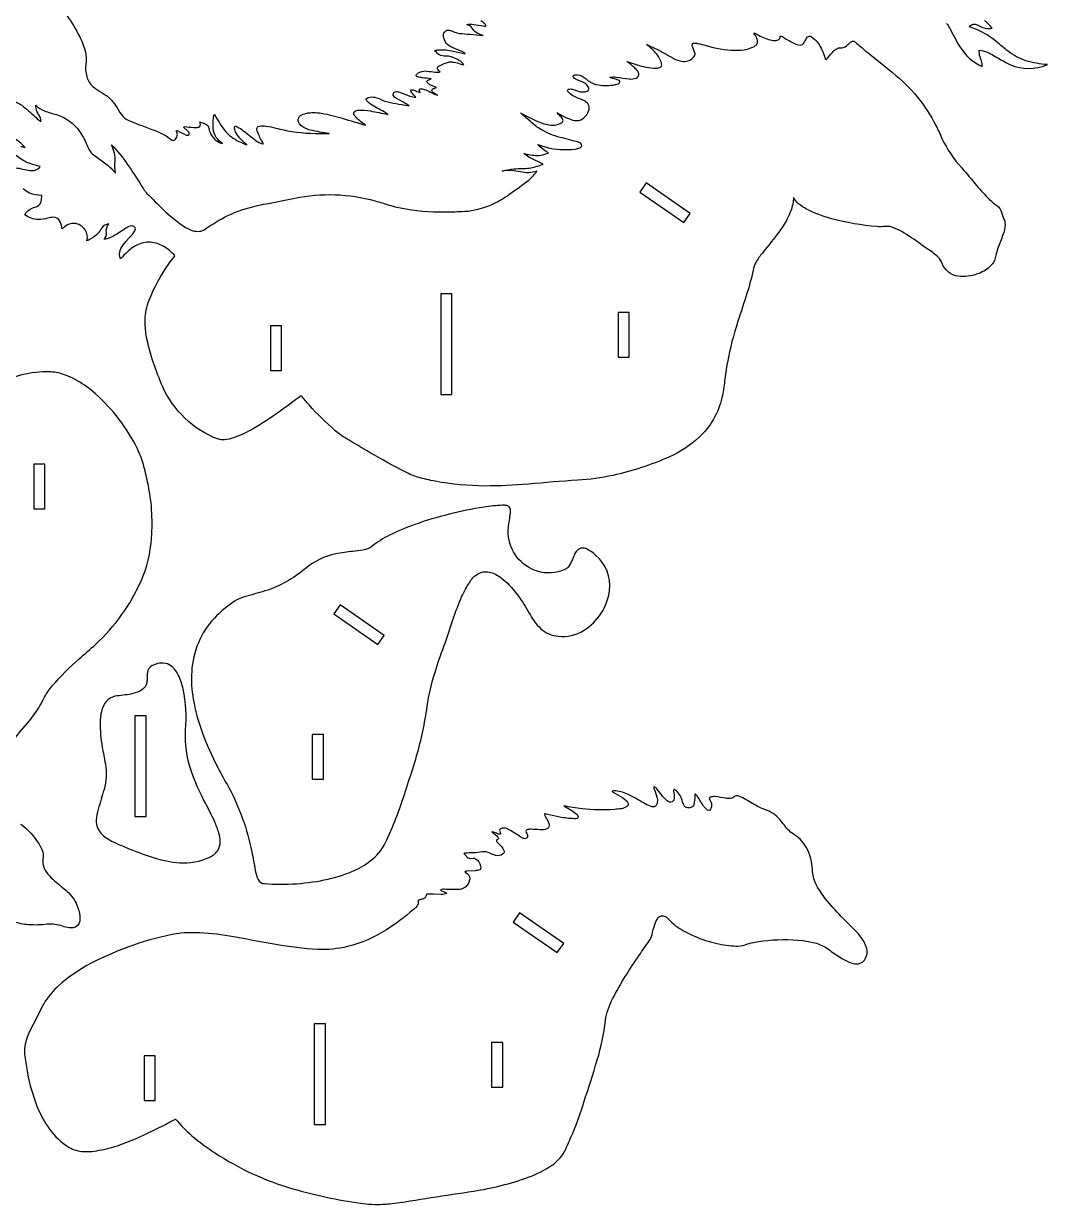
# Model space of a CAD drawing. Extents: x 24.3 to 75.7, y 10.9 to 63.7.
# Drawn here: x 52.75 to 75.68, y 12.77 to 39.21 of the extents above; entities that cross this region are included whole.
import ezdxf

# ---------------------------------------------------------------- set-up
doc = ezdxf.new("R2010")
doc.units = 0
doc.header["$MEASUREMENT"] = 0
doc.layers.get('0').update_dxf_attribs({"linetype": 'CONTINUOUS'})

msp = doc.modelspace()

# ---------------------------------------------------------------- linework, layer by layer
for points in [[(53.293, 39.916, -0.062914), (53.971, 38.976, -0.058332), (54.13, 38.569, -0.099164), (54.137, 38.277, 0.103533), (54.171, 37.984, 0.140257), (54.325, 37.778, 0.029737), (54.407, 37.72, -0.015987), (54.595, 37.6, -0.094122), (54.778, 37.416, -0.005943), (54.901, 37.222, 0.100119), (55.046, 37.067, 0.046237), (55.1, 37.038, 0.002267), (55.694, 36.812, -0.033131), (55.939, 36.695, -0.051798), (56.055, 36.608, 0.213799), (56.102, 36.594, 0.213799), (56.145, 36.619, 0.148099), (56.19, 36.72, 0.152188), (56.167, 36.795, -0.379491), (56.168, 36.812, -0.379491), (56.184, 36.812, 0.009174), (56.385, 36.714, 0.124278), (56.434, 36.709, 0.342933), (56.457, 36.744, 0.191868), (56.441, 36.787, 0.049565), (56.383, 36.838, -0.047162), (56.337, 36.882, -0.289028), (56.335, 36.892, -0.289028), (56.343, 36.898, -0.114654), (56.401, 36.901, 0.045265), (56.616, 36.884, 0.102969), (56.684, 36.899, 0.299152), (56.706, 36.947, 0.013671), (56.689, 37.007, -0.042839), (56.826, 36.955, -0.060695), (56.869, 36.924, -0.094654), (56.888, 36.893, -0.048836), (56.905, 36.815, 0.204812), (57.133, 36.546, 0.054021), (57.197, 36.524, -0.068101), (57.062, 36.659, -0.139774), (56.992, 36.859, -0.03706), (56.998, 37.093, -0.059924), (57.019, 37.181, 0.040194), (57.24, 36.831, 0.067194), (57.401, 36.671, 0.05731), (57.742, 36.493, -0.005062), (57.592, 36.644, -0.066935), (57.493, 36.785, -0.103195), (57.47, 36.889, -0.227352), (57.478, 36.907, -0.227352), (57.497, 36.911, -0.100671), (57.532, 36.899, -0.034787), (57.666, 36.811, -0.004583), (57.945, 36.594, 0.075387), (58.096, 36.516, 0.307112), (58.111, 36.518), (58.111, 36.526, 0.075082), (58.072, 36.601, -0.062919), (58.015, 36.716, -0.061802), (57.972, 36.835, -0.205085), (57.983, 36.887, -0.205085), (58.028, 36.915, -0.081533), (58.178, 36.915, -0.021859), (58.396, 36.869, 0.013631), (58.757, 36.792, 0.044111), (59.593, 36.75, -0.031786), (59.166, 36.826, -0.088971), (58.976, 36.909, -0.200095), (58.897, 37.033, -0.265759), (58.948, 37.15, -0.122597), (59.068, 37.199, -0.107484), (59.417, 37.201, -0.025718), (59.883, 37.089, 0.00258), (60.41, 36.933, -0.059496), (60.199, 37.103, -0.033599), (60.155, 37.158, -0.130212), (60.14, 37.213, -0.2852), (60.169, 37.251, -0.113283), (60.246, 37.271, -0.050689), (60.514, 37.253, -0.014936), (60.903, 37.174, 0.039854), (60.821, 37.231, -0.014219), (60.517, 37.408, -0.030611), (60.445, 37.463, -0.14706), (60.418, 37.509, -0.292606), (60.431, 37.534, -0.171869), (60.576, 37.565, -0.085554), (60.721, 37.521, 0.059713), (60.962, 37.443, 0.022334), (61.214, 37.398, -0.011017), (61.381, 37.369, 0.047823), (61.288, 37.428, -0.003144), (61.099, 37.534, -0.138174), (61.023, 37.607, -0.286144), (61.03, 37.654, -0.22972), (61.087, 37.686, -0.115476), (61.17, 37.674, -0.00288), (61.399, 37.584, 0.083657), (61.529, 37.559, -0.026016), (61.442, 37.66, -0.068845), (61.415, 37.706, -0.241278), (61.42, 37.722, -0.241278), (61.435, 37.727, -0.071332), (61.533, 37.702, 0.010022), (61.628, 37.664, -0.05982), (61.609, 37.714, -0.232117), (61.616, 37.741, -0.232117), (61.641, 37.752, -0.07067), (61.788, 37.709, -0.013422), (61.927, 37.643, 0.02514), (62.021, 37.603, -0.105502), (61.901, 37.684, -0.211263), (61.892, 37.716, -0.211263), (61.91, 37.745, -0.076334), (61.938, 37.759, 0.010483), (61.995, 37.778, -0.010249), (61.844, 37.84, -0.097064), (61.783, 37.888, -0.316137), (61.786, 37.926, -0.122688), (61.819, 37.953, -0.016417), (61.872, 37.976, -0.009987), (61.674, 37.997, -0.019581), (61.575, 38.015, -0.220645), (61.536, 38.043, -0.321581), (61.542, 38.069, -0.181691), (61.708, 38.147, -0.054661), (61.78, 38.147, 0.01004), (61.966, 38.122, 0.074015), (62.079, 38.128, -0.107867), (62.018, 38.189, -0.28628), (62.024, 38.239, -0.120918), (62.075, 38.273, -0.032746), (62.264, 38.346, -0.098557), (62.362, 38.349, -0.049338), (62.484, 38.321, 0.016745), (62.605, 38.286, 0.079377), (62.557, 38.342, 0.120699), (62.291, 38.472, 0.046), (62.162, 38.481, -0.177181), (62.026, 38.533, -0.030727), (61.958, 38.604, -0.06712), (62.039, 38.623, -0.06669), (62.367, 38.594, -0.0055), (62.634, 38.532, 0.17931), (62.617, 38.552, 0.055045), (62.56, 38.587), (62.312, 38.69, -0.30139), (62.153, 38.97, -0.228758), (62.205, 39.049, -0.228758), (62.299, 39.058, -0.04985), (62.366, 39.03, 0.05598), (62.505, 38.991, 0.019248), (62.746, 38.97, -0.005348), (63.039, 38.942, -0.079875), (62.879, 39.012, -0.10428), (62.795, 39.106, 0.147189), (62.671, 39.191, -0.057069), (62.833, 39.191, -0.017), (63.041, 39.158, 0.051443), (63.091, 39.155, 0.29632), (63.101, 39.163, 0.29632), (63.098, 39.174, 0.037765), (63.073, 39.203, 0.028005), (62.988, 39.275, -0.167583)], [(73.418, 39.215, -0.056901), (73.485, 39.114, 0.017157), (73.71, 38.701, 0.153707), (74.215, 38.251, 0.085267), (74.21, 38.335, 0.025165), (74.168, 38.463, -0.092548), (74.151, 38.612, -0.092089), (74.328, 38.57, -0.021183), (74.472, 38.496, 0.010579), (74.758, 38.332, 0.201652), (75.56, 38.25, 0.027257), (75.676, 38.291, -0.053648), (75.197, 38.379, -0.089483), (74.796, 38.589, -0.011446), (74.538, 38.804, 0.07039), (74.095, 39.075, 0.007774), (73.93, 39.14, -0.141841), (74.012, 39.196, -0.165205), (74.106, 39.183, 0.063243), (74.279, 39.107, 0.121413), (74.442, 39.107, 0.015461), (74.265, 39.28, 0.086539)], [(52.54, 37.473, -0.072777), (52.754, 37.341, -0.014963), (53.025, 37.104, 0.011762), (53.135, 37.01, 0.165033), (53.085, 37.163, -0.068673), (53.024, 37.313, -0.044798), (53.017, 37.38, 0.102017), (53.212, 37.256, 0.02851), (53.482, 37.171, -0.17229), (53.999, 36.795, -0.056944), (54.157, 36.509, 0.022461), (54.211, 36.384, 0.094004), (54.323, 36.261), (54.589, 36.069, -0.057629), (54.806, 35.857, -0.080316), (54.799, 36.135, 0.081203), (54.778, 36.305, 0.019326), (54.717, 36.492, -0.040654), (55.068, 36.062, -0.018943), (55.394, 35.564, 0.016204), (55.467, 35.456, 0.026025), (55.509, 35.407, 0.005679), (55.882, 35.037, 0.041082), (56.319, 34.679, 0.069521), (56.538, 34.572, 0.090339), (56.694, 34.558, 0.105534), (56.804, 34.602, -0.019667), (57.167, 34.833, -0.060024), (57.793, 35.085, -0.026905), (58.233, 35.183, 0.006897), (58.817, 35.299, -0.11844), (60.618, 35.241, -0.007857), (60.945, 35.141, 0.061216), (61.929, 34.995, 0.012749), (62.182, 34.992, 0.008183), (62.627, 35.006, 0.089349), (63.216, 35.152, 0.051451), (63.581, 35.356, 0.005475), (64.012, 35.667, 0.04622), (64.189, 35.834, 0.026546), (64.242, 35.904, -0.139855), (63.873, 35.888, 0.096416), (63.467, 35.906, -0.04939), (63.725, 35.957, -0.020222), (63.916, 35.961, 0.067294), (64.22, 36.007, 0.014775), (64.381, 36.061, 0.044262), (64.352, 36.079, 0.009951), (64.179, 36.155, -0.071687), (63.95, 36.303, 0.066244), (64.245, 36.255, 0.087475), (64.421, 36.284, 0.025118), (64.504, 36.318, -0.067804), (64.313, 36.446, -0.031887), (64.26, 36.501, 0.018933), (64.45, 36.44, 0.088966), (65.098, 36.398, 0.05601), (65.208, 36.428, 0.243836), (65.248, 36.474, 0.265565), (65.224, 36.523, 0.077449), (65.133, 36.566, -0.005664), (64.707, 36.676, -0.06967), (64.278, 36.872, -0.023673), (64.219, 36.916, -0.004557), (63.872, 37.213, 0.041915), (64.348, 36.984, 0.053765), (64.554, 36.936, 0.090465), (64.72, 36.954, 0.074054), (64.806, 36.997, 0.323072), (64.826, 37.053, 0.10732), (64.765, 37.139, -0.047667), (64.694, 37.217, 0.066227), (65.041, 37.05, 0.174071), (65.227, 37.054, 0.214738), (65.41, 37.284, 0.288221), (65.347, 37.452, 0.073325), (65.271, 37.498, -0.014117), (65.085, 37.575, -0.085914), (64.954, 37.666, -0.162588), (64.93, 37.712, -0.318745), (64.949, 37.74, -0.128668), (65.041, 37.739, 0.008318), (65.212, 37.685, 0.159993), (65.366, 37.696, 0.2165), (65.402, 37.739, 0.2165), (65.394, 37.795, 0.132081), (65.315, 37.872, 0.032329), (65.127, 37.957, -0.154477), (65.051, 38.019, -0.348708), (65.059, 38.048, -0.119073), (65.09, 38.061, -0.186777), (65.301, 38.005, -0.02424), (65.39, 37.931, 0.130276), (65.622, 37.835, 0.086555), (65.993, 37.842, 0.079177), (66.082, 37.875, 0.209395), (66.102, 37.903, 0.239368), (66.091, 37.925, 0.058866), (66.04, 37.952, 0.019507), (65.906, 37.992, -0.098528), (65.884, 38.003, -0.344696), (65.886, 38.007, -0.099099), (66.019, 38.011, 0.019901), (66.309, 37.97, 0.117072), (66.464, 37.99, 0.234639), (66.524, 38.064, 0.197106), (66.5, 38.143, 0.052381), (66.426, 38.224, 0.00805), (66.26, 38.362, 0.029468), (66.629, 38.245, 0.037342), (66.855, 38.21, 0.061887), (66.965, 38.216, 0.066939), (67.01, 38.233, 0.259587), (67.037, 38.285, 0.078968), (67.033, 38.32, 0.117348), (66.901, 38.556, 0.045124), (66.7, 38.741, -0.007133), (66.959, 38.621, -0.006448), (67.319, 38.423, 0.093976), (67.529, 38.363, 0.244564), (67.758, 38.464, 0.05489), (67.782, 38.506, 0.099904), (67.785, 38.534), (67.727, 38.696, -0.22193), (67.731, 38.761, -0.196128), (67.763, 38.774, -0.064339), (67.842, 38.767, -0.026666), (68.031, 38.717, 0.066541), (68.673, 38.612, 0.058147), (68.957, 38.638, 0.066933), (69.113, 38.7, 0.052889), (69.16, 38.736, 0.177309), (69.186, 38.803, 0.128837), (69.153, 38.91, 0.030513), (69.112, 38.978, -0.149309), (69.105, 38.999), (69.108, 39, -0.090468), (69.138, 38.989, 0.059637), (69.428, 38.854, 0.067073), (69.581, 38.83, 0.123993), (69.662, 38.856, 0.247423), (69.693, 38.921, -0.229917), (69.696, 38.929, -0.229917), (69.703, 38.931, -0.073207), (69.769, 38.901, 0.031881), (70.014, 38.762, 0.087428), (70.136, 38.73, 0.272888), (70.227, 38.784, -0.050638), (70.306, 38.911, -0.362895), (70.386, 38.918, -0.145694), (70.633, 38.61, -0.03621), (70.696, 38.427, 0.158397), (70.712, 38.402, 0.239956), (70.717, 38.403, 0.074776), (70.753, 38.436, -0.031743), (70.889, 38.594, -0.091313), (70.983, 38.66, -0.139638), (71.058, 38.667, 0.152268), (71.144, 38.692, 0.029793), (71.265, 38.79, -0.159218), (71.328, 38.816, -0.174642), (71.366, 38.802, -0.036969), (71.411, 38.763, 0.01141), (71.624, 38.581), (72.208, 38.111, -0.107946), (73.181, 36.926, -0.009201), (73.314, 36.638, 0.073486), (73.758, 35.977, -0.012013), (74.093, 35.58, 0.024763), (74.373, 35.277, 0.033991), (74.547, 35.134, -0.154685), (74.649, 34.983, 0.043706), (74.714, 34.804, -0.0794), (74.727, 34.713, -0.082539), (74.679, 34.477, -0.004752), (74.57, 34.184, 0.033135), (74.51, 33.965, -0.147564), (74.382, 33.76, -0.103872), (74.107, 33.602, -0.115712), (73.677, 33.55, -0.26364), (73.318, 33.834, 0.089938), (73.232, 33.981, 0.03932), (73.111, 34.08, 0.002907), (72.839, 34.267, 0.03057), (72.414, 34.55, 0.052566), (72.174, 34.655, 0.100819), (72.052, 34.666, -0.042068), (71.855, 34.663, -0.043879), (70.844, 34.838, -0.046563), (70.283, 35.053, -0.052273), (70.102, 35.175, -0.0785), (69.988, 35.313, -0.062835), (69.972, 35.165, -0.062242), (69.872, 34.88, -0.042795), (69.683, 34.571, -0.010913), (69.292, 34.071, 0.039162), (69.147, 33.861, 0.086462), (69.086, 33.685, -0.02138), (68.947, 33.167, -0.003614), (68.746, 32.549, 0.033184), (68.508, 31.62, 0.013673), (68.447, 31.202, -0.018991), (68.387, 30.835, -0.153249), (67.872, 29.944, -0.086144), (67.2, 29.501, -0.048038), (65.944, 29.091, -0.039046), (65.159, 28.984, 0.008145), (64.052, 28.895, -0.020962), (63.084, 28.854, -0.042897), (61.964, 28.96, -0.018722), (61.578, 29.049, -0.048142), (61.303, 29.165, -0.019077), (60.511, 29.6, 0.001032), (59.97, 29.917, -0.043197), (59.726, 30.093, -0.030113), (59.139, 30.669, -0.012571), (58.962, 30.877, -0.002815), (58.459, 30.505, -0.021314), (57.889, 30.138, -0.047162), (57.447, 29.933, -0.050786), (57.245, 29.89, -0.052064), (57.142, 29.894, -0.046848), (57.089, 29.908, -0.198745), (55.856, 31.088, -0.010922), (55.66, 31.591, -0.041752), (55.493, 32.232, -0.038533), (55.466, 32.573, -0.085414), (55.557, 33.015, -0.063073), (55.998, 33.829, -0.013881), (56.136, 34.012, 0.07033), (55.875, 34.223, 0.106415), (55.587, 34.313, 0.137204), (55.283, 34.248, 0.070326), (55.073, 34.101, 0.03528), (54.919, 33.939, -0.214482), (54.915, 34.147, -0.056294), (54.967, 34.242, -0.029293), (55.035, 34.33), (55.191, 34.503, 0.095743), (55.246, 34.591, 0.36151), (55.214, 34.664, 0.062459), (55.162, 34.684, 0.092579), (55.047, 34.636), (54.836, 34.497, -0.058763), (54.64, 34.4, -0.0408), (54.549, 34.377, 0.228695), (54.6, 34.532, -0.208857), (54.654, 34.723, 0.20458), (54.496, 34.636, -0.01701), (54.418, 34.52, -0.107431), (54.238, 34.381, -0.022426), (54.164, 34.346, 0.218715), (54.123, 34.588, 0.242778), (53.884, 34.734, 0.17123), (53.666, 34.66, 0.034257), (53.612, 34.615, 0.079502), (53.548, 34.795, 0.288433), (53.412, 34.872, 0.058542), (53.286, 34.849, -0.070213), (53.075, 34.821, -0.147243), (52.775, 34.928, -0.18119), (52.94, 35.078, 0.021513), (53.054, 35.121, 0.230608), (53.14, 35.233, 0.065098), (53.151, 35.362, -0.10231), (52.879, 35.413, -0.091677), (52.738, 35.51, -0.024327)], [(52.683, 36.46, -0.037766), (52.777, 36.431, 0.165958), (52.369, 36.702, 0.039609)], [(52.485, 35.994, -0.026015), (52.81, 35.934, 0.066043), (52.974, 35.922, 0.154769), (53.093, 35.977, 0.064922), (53.12, 36.012, -0.045628), (52.839, 36.094, -0.090478), (52.583, 36.26, 0.149479)], [(52.512, 23.162, -0.004557), (52.875, 23.594, 0.037227), (53.112, 23.93, 0.008732), (53.215, 24.129, -0.052443), (53.387, 24.376, -0.035685), (53.988, 24.983, 0.007366), (54.362, 25.312, 0.100939), (55.376, 26.725, 0.086348), (55.611, 27.689, 0.073144), (55.523, 28.946, 0.010543), (55.429, 29.339, 0.048035), (55.294, 29.687, 0.095773), (54.358, 30.916, 0.045482), (53.948, 31.213, 0.068779), (53.52, 31.386, 0.067732), (53.176, 31.411, 0.058941), (52.553, 31.299, 0.062858)], [(52.686, 21.285, -0.086175), (53.095, 20.832, -0.060101), (53.175, 20.653, -0.109677), (53.18, 20.552, 0.219927), (53.287, 20.161, 0.048294), (53.439, 20.012, -0.012089), (53.724, 19.776, -0.115383), (53.938, 19.467, -0.073579), (54.006, 19.222, -0.053856), (54.004, 19.106, -0.324925), (53.852, 18.961, -0.083231), (53.764, 18.96, -0.057779), (53.619, 18.996, 0.099288), (53.276, 19.04, -0.047626), (52.854, 19.028, -0.057275), (52.521, 19.096, -0.071349)]]:
    msp.add_lwpolyline(points, format="xyb")
for points in [[(67.673, 34.959), (66.687, 35.643), (66.545, 35.438), (67.53, 34.753)], [(62.337, 33.154), (62.087, 33.154), (62.087, 30.904), (62.337, 30.904)], [(66.31, 32.74), (66.06, 32.74), (66.06, 31.74), (66.31, 31.74)], [(58.525, 32.441), (58.275, 32.441), (58.275, 31.441), (58.525, 31.441)], [(53.221, 29.343), (52.971, 29.343), (52.971, 28.343), (53.221, 28.343)], [(60.823, 25.51), (59.837, 26.194), (59.694, 25.989), (60.68, 25.305)], [(55.487, 23.705), (55.237, 23.705), (55.237, 21.455), (55.487, 21.455)], [(59.46, 23.292), (59.21, 23.292), (59.21, 22.292), (59.46, 22.292)], [(64.842, 18.611), (63.856, 19.296), (63.714, 19.09), (64.699, 18.406)], [(59.507, 16.807), (59.257, 16.807), (59.257, 14.557), (59.507, 14.557)], [(63.479, 16.393), (63.229, 16.393), (63.229, 15.393), (63.479, 15.393)], [(55.695, 16.093), (55.445, 16.093), (55.445, 15.093), (55.695, 15.093)]]:
    msp.add_lwpolyline(points, close=True)
for points in [[(58.143, 19.949, 0.072264), (59.568, 20.051, 0.047753), (60.151, 20.243, 0.064886), (60.558, 20.495, 0.117517), (60.881, 20.931, 0.011721), (61.112, 21.477, 0.012053), (61.178, 21.661, 0.009963), (61.549, 22.812, 0.037527), (61.784, 23.918, -0.038293), (61.962, 24.688, -0.01863), (62.16, 25.265, 0.011037), (62.346, 25.813, -0.021347), (62.537, 26.325, -0.03243), (62.715, 26.666, -0.016405), (62.79, 26.779, -0.075563), (62.848, 26.836, -0.031378), (62.939, 26.897, -0.190134), (63.212, 26.918, -0.09782), (63.467, 26.778, -0.065394), (63.852, 26.356, -0.027881), (64.096, 25.959, 0.072235), (64.323, 25.664, 0.162603), (64.723, 25.489, 0.171115), (65.289, 25.62, 0.224877), (65.871, 26.517, 0.249741), (65.566, 27.297, 0.0873), (65.337, 27.452, 0.1295), (65.228, 27.462, 0.198527), (65.12, 27.384, 0.058333), (65.037, 27.212, -0.036337), (64.958, 27.058, -0.123302), (64.87, 26.982, -0.189055), (64.253, 26.949, -0.314227), (63.6, 27.783, -0.058388), (63.634, 28.134, 0.022023), (63.652, 28.28, 0.123929), (63.637, 28.368, 0.213697), (63.571, 28.416, 0.084229), (63.47, 28.422, 0.036422), (63.059, 28.379, 0.047633), (61.508, 27.991, 0.024408), (60.941, 27.753, 0.054441), (60.546, 27.499, -0.112447), (60.347, 27.419, -0.026486), (60.121, 27.39, 0.024341), (59.739, 27.337, 0.125931), (59.051, 27, -0.10019), (58.152, 26.505, -0.0073), (57.686, 26.371, 0.075943), (57.467, 26.272, 0.055354), (57.018, 25.896, 0.175774), (56.511, 24.7, 0.062316), (56.546, 24.08, 0.045721), (56.744, 23.341, 0.035571), (57.096, 22.548, 0.007222), (57.341, 22.105, -0.072809), (57.857, 20.662, -0.012943), (57.932, 20.247, 0.059033), (58.001, 20.039, 0.296736)], [(55.65, 20.533, 0.058555), (56.242, 20.417, 0.118506), (56.9, 20.535, 0.128937), (57.087, 20.684, 0.159848), (57.148, 20.896, 0.079947), (57.119, 21.082, 0.036076), (57.02, 21.347, 0.013106), (56.816, 21.754, -0.034976), (56.497, 22.484, -0.099002), (56.375, 23.388, 0.06898), (56.319, 24.305, 0.055017), (56.21, 24.624, 0.080198), (56.08, 24.8, 0.256615), (55.747, 24.876, 0.05403), (55.626, 24.831, 0.23893), (55.517, 24.672, 0.047172), (55.513, 24.563, -0.02426), (55.504, 24.455, -0.20853), (55.394, 24.287, -0.087752), (55.193, 24.205, -0.034011), (54.844, 24.155, 0.286063), (54.517, 23.894, 0.066283), (54.47, 23.695, 0.028488), (54.46, 23.561, 0.045011), (54.506, 23.009, 0.006816), (54.578, 22.633, -0.110046), (54.547, 22.057, -0.005915), (54.416, 21.619, 0.06482), (54.37, 21.364, 0.195097), (54.484, 21.071, 0.082442), (54.714, 20.903, 0.029957), (54.926, 20.808, 0.009084), (55.466, 20.593, 0.013652)], [(61.658, 19.598, 0.076132), (61.593, 19.577, 0.093198), (61.576, 19.561, -0.016424), (61.584, 19.516, -0.148414), (61.555, 19.448, -0.068118), (61.471, 19.362, -0.03399), (60.874, 18.915, -0.079292), (60.003, 18.541, -0.068566), (59.33, 18.474, -0.025964), (58.397, 18.586, -0.002322), (57.359, 18.774, 0.034656), (56.585, 18.851, 0.024545), (56.27, 18.841, 0.029396), (56.072, 18.809, 0.075717), (54.148, 18.106, 0.053497), (53.53, 17.663, 0.062331), (53.23, 17.314, 0.023049), (53.164, 17.199, -0.005308), (52.889, 16.659, 0.09748), (52.768, 16.252, 0.045474), (52.773, 16.082, 0.005894), (52.832, 15.707, 0.047135), (53.045, 14.966, 0.055653), (53.326, 14.45, 0.102248), (53.765, 14.042, 0.115963), (54.086, 13.951, 0.053289), (54.331, 13.961, 0.043685), (54.764, 14.056, 0.03948), (55.539, 14.366, 0.006076), (56.15, 14.678, 0.048254), (56.517, 14.302, 0.033554), (57.032, 13.92, 0.074603), (58.772, 13.118, 0.035582), (60.289, 12.791, 0.039532), (60.79, 12.768, 0.016038), (60.938, 12.78, 0.014691), (61.871, 12.921, -0.002905), (62.829, 13.063, 0.047786), (64.046, 13.373, 0.062335), (64.596, 13.656, 0.123282), (64.887, 14.001, -0.001586), (65.052, 14.378, 0.021783), (65.296, 15.057, 0.00344), (65.595, 16.001, 0.042828), (65.779, 16.886, -0.085534), (65.936, 17.368, -0.031398), (66.541, 18.355, -0.018411), (66.76, 18.667, 0.076491), (66.821, 18.801, -0.024282), (66.884, 19.038, -0.064319), (66.954, 19.184, -0.379763), (67.116, 19.214, -0.08303), (67.182, 19.163, 0.083248), (67.525, 18.893, 0.094489), (68.551, 18.561, 0.031582), (68.746, 18.552, 0.081068), (68.962, 18.598, -0.049948), (69.3, 18.666, -0.059277), (70.2, 18.673, -0.03501), (70.504, 18.613, -0.088536), (70.77, 18.482, 0.016445), (71.041, 18.292, 0.04828), (71.281, 18.174, 0.121653), (71.449, 18.157, 0.229564), (71.604, 18.282, 0.183065), (71.63, 18.496, 0.0741), (71.57, 18.645, 0.059792), (71.382, 18.891), (71.057, 19.217, -0.0213), (70.708, 19.61, -0.039031), (70.506, 19.913, -0.112713), (70.418, 20.217, 0.094463), (70.326, 20.665, 0.125873), (70.053, 21.016, 0.016223), (69.926, 21.104, -0.066013), (69.818, 21.213, 0.01062), (69.683, 21.385, 0.136438), (69.35, 21.608, -0.042034), (69.178, 21.684, -0.003411), (68.891, 21.85, 0.056186), (68.74, 21.914, 0.160148), (68.676, 21.909, 0.062055), (68.641, 21.879, -0.147745), (68.586, 21.859, -0.070947), (68.471, 21.862, 0.014607), (68.232, 21.898, 0.094946), (68.122, 21.885, 0.390923), (68.104, 21.846, 0.008582), (68.14, 21.78, -0.202753), (68.14, 21.631, -0.082892), (68.118, 21.598, -0.346584), (68.063, 21.596, -0.087643), (67.976, 21.687, -0.007904), (67.84, 21.902, 0.047363), (67.798, 21.951, 0.2427), (67.79, 21.954, 0.2427), (67.783, 21.949, 0.155923), (67.777, 21.928, -0.072956), (67.757, 21.713, -0.252635), (67.691, 21.654, -0.148037), (67.588, 21.653, -0.190621), (67.535, 21.706, -0.049039), (67.496, 21.821, 0.118229), (67.379, 22.017, 0.045189), (67.327, 22.057, 0.256837), (67.316, 22.06, 0.256837), (67.307, 22.051, 0.145095), (67.304, 22.024, -0.0693), (67.316, 21.853, -0.348708), (67.243, 21.774, -0.101232), (67.213, 21.777, -0.107127), (67.113, 21.847, -0.031104), (67.062, 21.903), (66.931, 22.07, 0.091426), (66.886, 22.11), (66.874, 22.114, 0.368614), (66.865, 22.11, 0.174258), (66.869, 22.062, -0.047006), (66.936, 21.861, -0.116156), (66.934, 21.743, -0.111524), (66.899, 21.682, -0.202276), (66.847, 21.669, -0.084631), (66.787, 21.682, -0.053158), (66.633, 21.757, 0.021069), (66.27, 21.955, 0.097974), (65.973, 22.028, 0.046478), (65.931, 22.024, 0.304816), (65.926, 22.02, 0.304816), (65.929, 22.014, 0.083232), (66.004, 21.966, -0.039797), (66.205, 21.844, -0.068475), (66.271, 21.777, -0.184607), (66.285, 21.71, -0.196105), (66.256, 21.676, -0.108737), (66.135, 21.628, -0.029417), (65.986, 21.611, -0.051401), (65.254, 21.626, -0.00382), (64.847, 21.689), (65.022, 21.586, -0.025101), (65.141, 21.495, -0.191766), (65.167, 21.442, -0.334717), (65.141, 21.41, -0.088246), (65.073, 21.403, -0.045636), (64.757, 21.441), (64.484, 21.499, 0.050123), (64.432, 21.512, 0.296607), (64.411, 21.503, 0.237445), (64.411, 21.49, 0.03707), (64.472, 21.38, -0.06452), (64.515, 21.281, -0.374256), (64.464, 21.174, -0.103758), (64.312, 21.155, 0.009873), (64.107, 21.167, 0.08094), (64.016, 21.154, 0.382509), (63.995, 21.116, 0.1329), (64.014, 21.071, -0.177903), (64.034, 20.997, -0.382249), (63.976, 20.955, -0.109446), (63.912, 20.975, -0.016421), (63.669, 21.132, 0.076312), (63.541, 21.189, 0.118378), (63.442, 21.187, 0.21275), (63.411, 21.161, 0.21275), (63.41, 21.122, -0.042655), (63.428, 21.068, -0.239405), (63.425, 21.058, -0.239405), (63.415, 21.055, -0.104364), (63.358, 21.068, -0.016046), (63.269, 21.103), (63.248, 21.11, 0.130329), (63.235, 21.111, 0.060077), (63.298, 21.058, -0.047521), (63.37, 20.99, -0.095121), (63.383, 20.961, -0.233333), (63.378, 20.945, -0.083157), (63.34, 20.928, 0.325417), (63.334, 20.912, 0.12873), (63.368, 20.862, -0.041512), (63.48, 20.738, -0.121018), (63.507, 20.673, -0.244255), (63.481, 20.614, -0.249892), (63.317, 20.58, -0.054088), (63.189, 20.634, 0.121104), (63.021, 20.662, -0.040384), (62.812, 20.638, 0.018474), (62.635, 20.631, 0.138604), (62.608, 20.622, 0.294899), (62.619, 20.607, -0.108196), (62.666, 20.556, 0.222845), (62.753, 20.516), (62.815, 20.521, -0.212445), (62.912, 20.474, -0.162122), (62.985, 20.303, -0.309854), (62.963, 20.261, -0.076555), (62.858, 20.239), (62.668, 20.227, 0.046576), (62.633, 20.218, 0.190099), (62.627, 20.212, 0.180846), (62.641, 20.197, -0.375611), (62.737, 20.052, -0.395697), (62.47, 19.815, 0.020451), (62.285, 19.818, 0.021912), (62.138, 19.822, 0.058989), (62.081, 19.811, 0.219866), (62.104, 19.791, 0.02016), (62.189, 19.759, -0.149389), (62.224, 19.727, -0.08381), (62.098, 19.709), (61.925, 19.716, -0.012598), (61.767, 19.714, -0.293727), (61.693, 19.611, -0.050578)]]:
    msp.add_lwpolyline(points, format="xyb", close=True)

doc.saveas('drawing.dxf')
